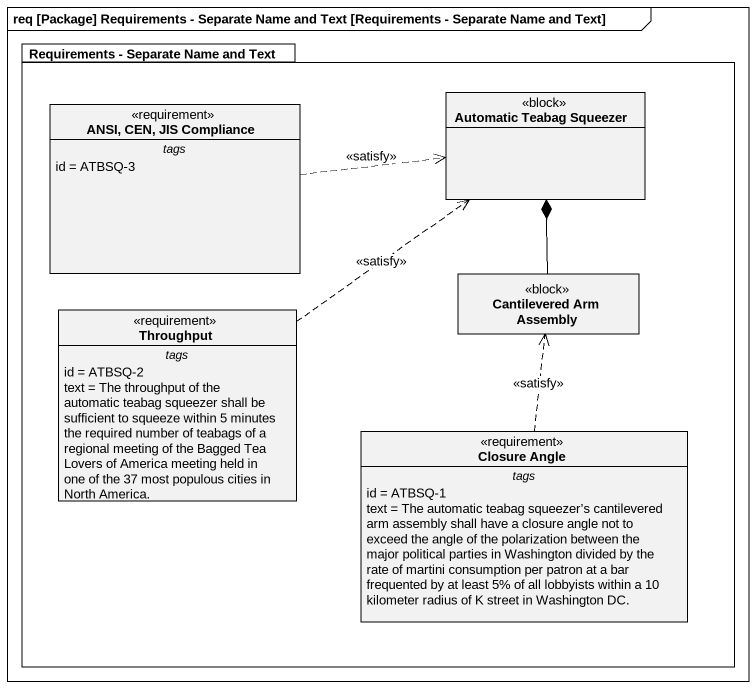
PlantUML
@startuml
mainframe req [Package] Requirements - Separate Name and Text [Requirements - Separate Name and Text]
hide circle
hide empty members
package "Requirements - Separate Name and Text" as Requirements_Separate_Name {
  class "ANSI, CEN, JIS Compliance" as ANSI_CEN_JIS_Compliance <<requirement>> {
    -- tags --
    id = ATBSQ-3
  }
  class "Automatic Teabag Squeezer" as Automatic_Teabag_Squeezer <<block>>
  class "Cantilevered Arm Assembly" as Cantilevered_Arm_Assembly <<block>>
  class Throughput <<requirement>> {
    -- tags --
    id = ATBSQ-2
    text = The throughput of the automatic teabag squeezer shall be sufficient to squeeze within 5 minutes the required number of teabags of a regional meeting of the Bagged Tea Lovers of America meeting held in one of the 37 most populous cities in North America.
  }
  class "Closure Angle" as Closure_Angle <<requirement>> {
    -- tags --
    id = ATBSQ-1
    text = The automatic teabag squeezer’s cantilevered arm assembly shall have a closure angle not to exceed the angle of the polarization between the major political parties in Washington divided by the rate of martini consumption per patron at a bar frequented by at least 5% of all lobbyists within a 10 kilometer radius of K street in Washington DC.
  }
}
ANSI_CEN_JIS_Compliance .right.> Automatic_Teabag_Squeezer : <<satisfy>>
Cantilevered_Arm_Assembly -up-* Automatic_Teabag_Squeezer
Throughput .up.> Automatic_Teabag_Squeezer : <<satisfy>>
Closure_Angle .up.> Cantilevered_Arm_Assembly : <<satisfy>>
@enduml
